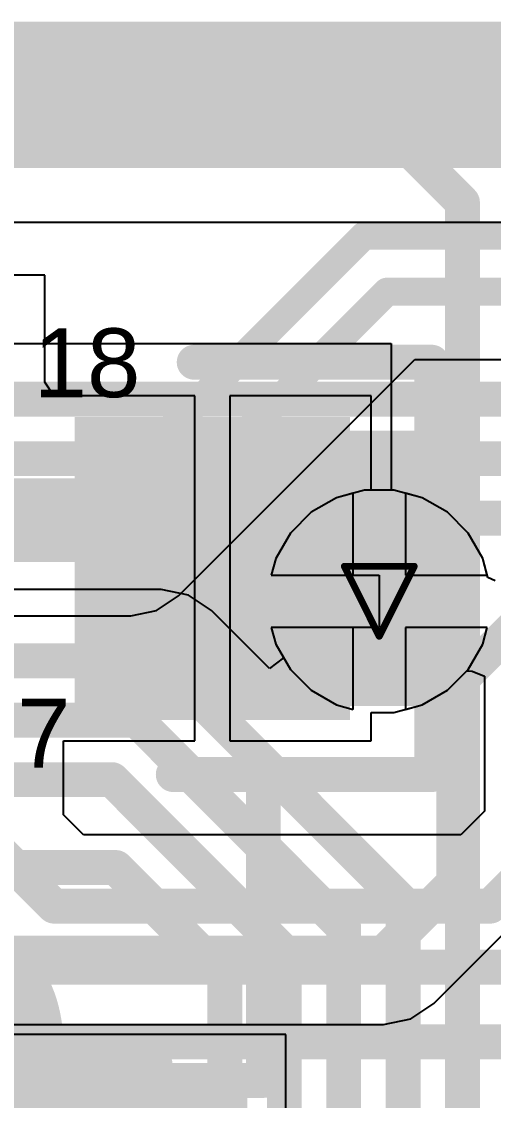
# Model space of a CAD drawing. Header units: inches. Extents: x -21 to 276, y -5 to 220.
# Drawn here: x 31.69 to 35.13, y 57.93 to 65.78 of the extents above; entities that cross this region are included whole.
import ezdxf

# ---------------------------------------------------------------- set-up
doc = ezdxf.new("R2010")
doc.units = ezdxf.units.IN
for name, color, linetype in [('Bottom Layer', 5, 'Continuous'), ('Bottom Overlay', 54, 'Continuous'), ('Bottom Paste', 16, 'Continuous'), ('Bottom Solder', 6, 'Continuous'), ('Drill Drawing', 1, 'Continuous'), ('Ground', 16, 'Continuous'), ('Power + Signal', 76, 'Continuous'), ('Top Layer', 1, 'Continuous'), ('Top Overlay', 2, 'Continuous'), ('Top Paste', 8, 'Continuous'), ('Top Solder', 216, 'Continuous'), ('Via Holes', 16, 'Continuous')]:
    doc.layers.add(name, color=color, linetype=linetype)
doc.styles.add('Arial', font='', dxfattribs={"height": 0.2})
doc.styles.add('Arial_Bold', font='', dxfattribs={"height": 0.2})
doc.styles.get('Arial').set_extended_font_data('Arial')
doc.styles.get('Arial_Bold').set_extended_font_data('Arial', bold=True)

# ---------------------------------------------------------------- blocks, each defined once
blk = doc.blocks.new('F0503_ZV_18_20T_R_26')
at = {"layer": 'Top Layer'}
blk.add_hatch(color=1, dxfattribs=at).paths.add_polyline_path([(6.95, -1), (5.15, -1), (5.15, 1), (6.95, 1)])
at = {"layer": 'Top Paste'}
blk.add_hatch(color=8, dxfattribs=at).paths.add_polyline_path([(6.95, -1), (5.15, -1), (5.15, 1), (6.95, 1)])
at = {"layer": 'Top Solder'}
blk.add_hatch(color=216, dxfattribs=at).paths.add_polyline_path([(7.0516, -1.1016), (5.0484, -1.1016), (5.0484, 1.1016), (7.0516, 1.1016)])
at = {"layer": 'Top Overlay'}
for points in [[(5.9182, 1.4986, 0.254, 0.254, 0), (7.6454, 1.4986, 0.254, 0.254, 0)], [(7.6454, -1.4986, 0.254, 0.254, 0), (7.6454, 1.4986, 0.254, 0.254, 0)], [(5.7658, -1.4986, 0.254, 0.254, 0), (7.6454, -1.4986, 0.254, 0.254, 0)]]:
    blk.add_lwpolyline(points, format="xyseb", dxfattribs=at)
for points in [[(5.8547, 1.4986, 0.127, 0.127, 1), (5.9817, 1.4986, 0.127, 0.127, 1)], [(7.5819, 1.4986, 0.127, 0.127, 1), (7.7089, 1.4986, 0.127, 0.127, 1)], [(7.5819, 1.4986, 0.127, 0.127, 1), (7.7089, 1.4986, 0.127, 0.127, 1)], [(5.7023, -1.4986, 0.127, 0.127, 1), (5.8293, -1.4986, 0.127, 0.127, 1)], [(7.5819, -1.4986, 0.127, 0.127, 1), (7.7089, -1.4986, 0.127, 0.127, 1)], [(7.5819, -1.4986, 0.127, 0.127, 1), (7.7089, -1.4986, 0.127, 0.127, 1)]]:
    blk.add_lwpolyline(points, format="xyseb", close=True, dxfattribs=at)
at = {"layer": 'Top Overlay', "style": 'Arial'}
for s, p in [('18', (4.7498, 1.2446)), ('17', (4.2418, -1.4478))]:
    blk.add_text(s, height=0.5, dxfattribs=at).set_placement(p)
blk = doc.blocks.new('TO263_3__B_64')
at = {"layer": 'Bottom Layer'}
blk.add_hatch(color=5, dxfattribs=at).paths.add_polyline_path([(-5.588, 0.381), (5.588, 0.381), (5.588, -9.525), (-5.588, -9.525)])
at = {"layer": 'Bottom Paste'}
blk.add_hatch(color=16, dxfattribs=at).paths.add_polyline_path([(-5.588, 0.381), (5.588, 0.381), (5.588, -9.525), (-5.588, -9.525)])
at = {"layer": 'Bottom Solder'}
blk.add_hatch(color=6, dxfattribs=at).paths.add_polyline_path([(-5.6896, 0.4826), (5.6896, 0.4826), (5.6896, -9.6266), (-5.6896, -9.6266)])
at = {"layer": 'Bottom Overlay'}
blk.add_lwpolyline([(5.1054, -9.7028, 0.127, 0.127, 0), (-5.08, -9.7028, 0.127, 0.127, 0)], format="xyseb", dxfattribs=at)
blk.add_lwpolyline([(-5.1117, -9.7028, 0.0635, 0.0635, 1), (-5.0483, -9.7028, 0.0635, 0.0635, 1)], format="xyseb", close=True, dxfattribs=at)

msp = doc.modelspace()

# ---------------------------------------------------------------- hatches: boundary and pattern name
at = {"layer": 'Bottom Layer'}
h = msp.add_hatch(color=5, dxfattribs=at)
edge = h.paths.add_edge_path()
edge.add_arc((34.2948, 61.5616), 0.3, 0, 360)
at = {"layer": 'Bottom Solder'}
h = msp.add_hatch(color=6, dxfattribs=at)
edge = h.paths.add_edge_path()
edge.add_arc((34.2948, 61.5616), 0.4016, 0, 360)
at = {"layer": 'Ground'}
h = msp.add_hatch(color=16, dxfattribs=at)
edge = h.paths.add_edge_path()
edge.add_arc((34.2948, 61.5616), 0.3, 0, 360)
at = {"layer": 'Power + Signal'}
h = msp.add_hatch(color=76, dxfattribs=at)
edge = h.paths.add_edge_path()
edge.add_arc((34.2948, 61.5616), 0.3, 0, 360)
at = {"layer": 'Top Layer'}
msp.add_hatch(color=1, dxfattribs=at).paths.add_polyline_path([(32.181, 60.8007), (34.6764, 60.8007), (34.6764, 62.8006), (32.181, 62.8006)])
h = msp.add_hatch(color=1, dxfattribs=at)
edge = h.paths.add_edge_path()
edge.add_arc((34.2948, 61.5616), 0.3, 0, 360)
at = {"layer": 'Top Solder'}
h = msp.add_hatch(color=216, dxfattribs=at)
edge = h.paths.add_edge_path()
edge.add_arc((34.2948, 61.5616), 0.4016, 0, 360)
at = {"layer": 'Via Holes'}
h = msp.add_hatch(color=7, dxfattribs=at)
edge = h.paths.add_edge_path()
edge.add_arc((34.2948, 61.5616), 0.15, 0, 360)

# ---------------------------------------------------------------- linework, layer by layer
at = {"layer": 'Bottom Layer'}
for p, q in [((32.835, 61.6002), (34.5547, 63.3199)), ((34.5547, 63.3199), (37.0268, 63.3199)), ((34.1043, 62.3471), (33.9829, 62.3145)), ((34.1043, 61.7521), (34.1043, 62.3471)), ((34.6067, 62.3145), (34.4853, 62.3471)), ((34.4853, 62.3471), (34.4853, 61.7521)), ((33.9829, 62.3145), (33.7987, 62.2082)), ((34.7909, 62.2082), (34.6067, 62.3145)), ((33.7987, 62.2082), (33.6482, 62.0577)), ((34.9414, 62.0577), (34.7909, 62.2082)), ((33.6482, 62.0577), (33.5419, 61.8735)), ((35.0477, 61.8735), (34.9414, 62.0577)), ((33.5419, 61.8735), (33.5093, 61.7521)), ((35.0803, 61.7521), (35.0477, 61.8735)), ((33.5093, 61.7521), (34.1043, 61.7521)), ((34.4853, 61.7521), (35.0803, 61.7521)), ((32.6753, 61.4935), (32.835, 61.6002)), ((32.487, 61.4561), (32.6753, 61.4935)), ((28.8417, 61.4561), (32.487, 61.4561)), ((34.1043, 61.3711), (33.5093, 61.3711)), ((33.5093, 61.3711), (33.5419, 61.2497)), ((34.1043, 60.7761), (34.1043, 61.3711)), ((35.0803, 61.3711), (34.4853, 61.3711)), ((34.4853, 61.3711), (34.4853, 60.7761)), ((35.0477, 61.2497), (35.0803, 61.3711)), ((33.5419, 61.2497), (33.6482, 61.0655)), ((34.9414, 61.0655), (35.0477, 61.2497)), ((33.6482, 61.0655), (33.7987, 60.915)), ((34.7909, 60.915), (34.9414, 61.0655)), ((33.7987, 60.915), (33.9829, 60.8087)), ((34.6067, 60.8087), (34.7909, 60.915)), ((33.9829, 60.8087), (34.1043, 60.7761)), ((34.4853, 60.7761), (34.6067, 60.8087)), ((33.6154, 58.4117), (23.3496, 58.4117)), ((33.6154, 49.4339), (33.6154, 58.4117))]:
    msp.add_line(p, q, dxfattribs=at)
for points in [[(21.9456, 65.2672, 1.016, 1.016, 0), (36.0199, 65.2672, 1.016, 1.016, 0)], [(32.3187, 62.3545, 0.2032, 0.2032, 0), (34.1826, 64.2184, 0.2032, 0.2032, 0)], [(34.1826, 64.2184, 0.2032, 0.2032, 0), (37.2988, 64.2184, 0.2032, 0.2032, 0)], [(32.487, 61.9481, 0.2032, 0.2032, 0), (34.3509, 63.812, 0.2032, 0.2032, 0)], [(34.3509, 63.812, 0.2032, 0.2032, 0), (37.3524, 63.812, 0.2032, 0.2032, 0)], [(28.4969, 62.3545, 0.2032, 0.2032, 0), (32.3187, 62.3545, 0.2032, 0.2032, 0)], [(28.4781, 61.9481, 0.2032, 0.2032, 0), (32.487, 61.9481, 0.2032, 0.2032, 0)]]:
    msp.add_lwpolyline(points, format="xyseb", dxfattribs=at)
for points in [[(34.1318, 64.2184, 0.1016, 0.1016, 1), (34.2334, 64.2184, 0.1016, 0.1016, 1)], [(34.1318, 64.2184, 0.1016, 0.1016, 1), (34.2334, 64.2184, 0.1016, 0.1016, 1)], [(34.3001, 63.812, 0.1016, 0.1016, 1), (34.4017, 63.812, 0.1016, 0.1016, 1)], [(34.3001, 63.812, 0.1016, 0.1016, 1), (34.4017, 63.812, 0.1016, 0.1016, 1)], [(32.2679, 62.3545, 0.1016, 0.1016, 1), (32.3695, 62.3545, 0.1016, 0.1016, 1)], [(32.2679, 62.3545, 0.1016, 0.1016, 1), (32.3695, 62.3545, 0.1016, 0.1016, 1)], [(32.4362, 61.9481, 0.1016, 0.1016, 1), (32.5378, 61.9481, 0.1016, 0.1016, 1)], [(32.4362, 61.9481, 0.1016, 0.1016, 1), (32.5378, 61.9481, 0.1016, 0.1016, 1)]]:
    msp.add_lwpolyline(points, format="xyseb", close=True, dxfattribs=at)
at = {"layer": 'Drill Drawing'}
for points in [[(34.0408, 61.8156, 0.0508, 0.0508, 0), (34.5488, 61.8156, 0.0508, 0.0508, 0)], [(34.0408, 61.8156, 0.0508, 0.0508, 0), (34.2948, 61.3076, 0.0508, 0.0508, 0)], [(34.2948, 61.3076, 0.0508, 0.0508, 0), (34.5488, 61.8156, 0.0508, 0.0508, 0)]]:
    msp.add_lwpolyline(points, format="xyseb", dxfattribs=at)
for points in [[(34.0281, 61.8156, 0.0254, 0.0254, 1), (34.0535, 61.8156, 0.0254, 0.0254, 1)], [(34.0281, 61.8156, 0.0254, 0.0254, 1), (34.0535, 61.8156, 0.0254, 0.0254, 1)], [(34.5361, 61.8156, 0.0254, 0.0254, 1), (34.5615, 61.8156, 0.0254, 0.0254, 1)], [(34.5361, 61.8156, 0.0254, 0.0254, 1), (34.5615, 61.8156, 0.0254, 0.0254, 1)], [(34.2821, 61.3076, 0.0254, 0.0254, 1), (34.3075, 61.3076, 0.0254, 0.0254, 1)], [(34.2821, 61.3076, 0.0254, 0.0254, 1), (34.3075, 61.3076, 0.0254, 0.0254, 1)]]:
    msp.add_lwpolyline(points, format="xyseb", close=True, dxfattribs=at)
at = {"layer": 'Ground'}
for p, q in [((34.6913, 58.638), (35.2032, 59.1499)), ((34.5232, 58.5257), (34.6913, 58.638)), ((34.325, 58.4862), (34.5232, 58.5257)), ((23.2664, 58.4862), (34.325, 58.4862))]:
    msp.add_line(p, q, dxfattribs=at)
for points in [[(23.244, 65.1256, 0.254, 0.254, 0), (50.2602, 65.1256, 0.254, 0.254, 0)], [(25.5763, 63.03, 0.254, 0.254, 0), (50.2849, 63.03, 0.254, 0.254, 0)], [(25.5632, 62.5982, 0.254, 0.254, 0), (50.6712, 62.5982, 0.254, 0.254, 0)], [(26.1602, 62.1664, 0.254, 0.254, 0), (50.6961, 62.1664, 0.254, 0.254, 0)], [(34.8369, 60.9377, 0.254, 0.254, 0), (35.277, 61.3778, 0.254, 0.254, 0)], [(34.8369, 59.5161, 0.254, 0.254, 0), (34.8369, 60.9377, 0.254, 0.254, 0)], [(34.325, 59.0042, 0.254, 0.254, 0), (34.8369, 59.5161, 0.254, 0.254, 0)], [(23.2664, 59.0042, 0.254, 0.254, 0), (34.325, 59.0042, 0.254, 0.254, 0)]]:
    msp.add_lwpolyline(points, format="xyseb", dxfattribs=at)
for points in [[(34.7734, 60.9377, 0.127, 0.127, 1), (34.9004, 60.9377, 0.127, 0.127, 1)], [(34.7734, 60.9377, 0.127, 0.127, 1), (34.9004, 60.9377, 0.127, 0.127, 1)], [(34.7734, 59.5161, 0.127, 0.127, 1), (34.9004, 59.5161, 0.127, 0.127, 1)], [(34.7734, 59.5161, 0.127, 0.127, 1), (34.9004, 59.5161, 0.127, 0.127, 1)], [(34.2615, 59.0042, 0.127, 0.127, 1), (34.3885, 59.0042, 0.127, 0.127, 1)], [(34.2615, 59.0042, 0.127, 0.127, 1), (34.3885, 59.0042, 0.127, 0.127, 1)]]:
    msp.add_lwpolyline(points, format="xyseb", close=True, dxfattribs=at)
at = {"layer": 'Power + Signal'}
for p, q in [((30.8501, 63.4362), (34.3816, 63.4362)), ((34.3816, 63.4362), (34.3816, 62.3696)), ((34.1884, 62.3696), (33.9829, 62.3145)), ((34.3816, 62.3696), (34.1884, 62.3696)), ((33.9829, 62.3145), (33.7987, 62.2082)), ((33.7987, 62.2082), (33.6482, 62.0577)), ((33.6482, 62.0577), (33.5419, 61.8735)), ((33.5419, 61.8735), (33.5093, 61.7521)), ((33.5093, 61.7521), (34.2948, 61.7521)), ((34.2948, 61.7521), (34.2948, 61.3711)), ((32.7091, 61.6466), (29.2518, 61.6466)), ((32.9073, 61.6072), (32.7091, 61.6466)), ((33.0753, 61.4949), (32.9073, 61.6072)), ((33.4973, 61.073), (33.0753, 61.4949)), ((34.2948, 61.3711), (33.5093, 61.3711)), ((33.5093, 61.3711), (33.5419, 61.2497)), ((33.5419, 61.2497), (33.5989, 61.1509)), ((33.5989, 61.1509), (33.4973, 61.073))]:
    msp.add_line(p, q, dxfattribs=at)
for points in [[(28.6505, 64.9732, 0.254, 0.254, 0), (34.3871, 64.9732, 0.254, 0.254, 0)], [(34.3871, 64.9732, 0.254, 0.254, 0), (34.8996, 64.4607, 0.254, 0.254, 0)], [(34.8996, 53.5474, 0.254, 0.254, 0), (34.8996, 64.4607, 0.254, 0.254, 0)], [(29.2518, 61.1287, 0.254, 0.254, 0), (32.7091, 61.1287, 0.254, 0.254, 0)], [(32.7091, 61.1287, 0.254, 0.254, 0), (34.4678, 59.3699, 0.254, 0.254, 0)], [(29.82, 60.6969, 0.254, 0.254, 0), (32.5302, 60.6969, 0.254, 0.254, 0)], [(32.5302, 60.6969, 0.254, 0.254, 0), (34.036, 59.1911, 0.254, 0.254, 0)], [(30.3882, 60.2651, 0.254, 0.254, 0), (32.3513, 60.2651, 0.254, 0.254, 0)], [(32.3513, 60.2651, 0.254, 0.254, 0), (33.6042, 59.0122, 0.254, 0.254, 0)], [(30.8128, 59.6261, 0.254, 0.254, 0), (32.3797, 59.6261, 0.254, 0.254, 0)], [(32.3797, 59.6261, 0.254, 0.254, 0), (33.1724, 58.8334, 0.254, 0.254, 0)], [(34.4678, 53.3686, 0.254, 0.254, 0), (34.4678, 59.3699, 0.254, 0.254, 0)], [(34.036, 53.1897, 0.254, 0.254, 0), (34.036, 59.1911, 0.254, 0.254, 0)], [(33.6042, 53.0109, 0.254, 0.254, 0), (33.6042, 59.0122, 0.254, 0.254, 0)], [(33.1724, 52.832, 0.254, 0.254, 0), (33.1724, 58.8334, 0.254, 0.254, 0)]]:
    msp.add_lwpolyline(points, format="xyseb", dxfattribs=at)
for points in [[(34.3236, 64.9732, 0.127, 0.127, 1), (34.4506, 64.9732, 0.127, 0.127, 1)], [(34.3236, 64.9732, 0.127, 0.127, 1), (34.4506, 64.9732, 0.127, 0.127, 1)], [(34.8361, 64.4607, 0.127, 0.127, 1), (34.9631, 64.4607, 0.127, 0.127, 1)], [(34.8361, 64.4607, 0.127, 0.127, 1), (34.9631, 64.4607, 0.127, 0.127, 1)], [(32.6456, 61.1287, 0.127, 0.127, 1), (32.7726, 61.1287, 0.127, 0.127, 1)], [(32.6456, 61.1287, 0.127, 0.127, 1), (32.7726, 61.1287, 0.127, 0.127, 1)], [(32.4667, 60.6969, 0.127, 0.127, 1), (32.5937, 60.6969, 0.127, 0.127, 1)], [(32.4667, 60.6969, 0.127, 0.127, 1), (32.5937, 60.6969, 0.127, 0.127, 1)], [(32.2878, 60.2651, 0.127, 0.127, 1), (32.4148, 60.2651, 0.127, 0.127, 1)], [(32.2878, 60.2651, 0.127, 0.127, 1), (32.4148, 60.2651, 0.127, 0.127, 1)], [(32.3162, 59.6261, 0.127, 0.127, 1), (32.4432, 59.6261, 0.127, 0.127, 1)], [(32.3162, 59.6261, 0.127, 0.127, 1), (32.4432, 59.6261, 0.127, 0.127, 1)], [(34.4043, 59.3699, 0.127, 0.127, 1), (34.5313, 59.3699, 0.127, 0.127, 1)], [(34.4043, 59.3699, 0.127, 0.127, 1), (34.5313, 59.3699, 0.127, 0.127, 1)], [(33.9725, 59.1911, 0.127, 0.127, 1), (34.0995, 59.1911, 0.127, 0.127, 1)], [(33.9725, 59.1911, 0.127, 0.127, 1), (34.0995, 59.1911, 0.127, 0.127, 1)], [(33.5407, 59.0122, 0.127, 0.127, 1), (33.6677, 59.0122, 0.127, 0.127, 1)], [(33.5407, 59.0122, 0.127, 0.127, 1), (33.6677, 59.0122, 0.127, 0.127, 1)], [(33.1089, 58.8334, 0.127, 0.127, 1), (33.2359, 58.8334, 0.127, 0.127, 1)], [(33.1089, 58.8334, 0.127, 0.127, 1), (33.2359, 58.8334, 0.127, 0.127, 1)]]:
    msp.add_lwpolyline(points, format="xyseb", close=True, dxfattribs=at)
at = {"layer": 'Top Layer'}
for p, q in [((30.9644, 64.3182), (35.9548, 64.3182)), ((31.862, 63.9316), (30.9832, 63.9316)), ((31.862, 63.1547), (31.862, 63.9316)), ((31.927, 63.0546), (31.862, 63.1547)), ((32.9539, 63.0546), (31.927, 63.0546)), ((32.9539, 61.8006), (32.9539, 63.0546)), ((34.235, 63.0546), (33.2079, 63.0546)), ((33.2079, 63.0546), (33.2079, 61.8006)), ((34.235, 62.3696), (34.235, 63.0546)), ((34.4012, 62.3696), (34.235, 62.3696)), ((34.6067, 62.3145), (34.4012, 62.3696)), ((34.7909, 62.2082), (34.6067, 62.3145)), ((34.9414, 62.0577), (34.7909, 62.2082)), ((35.0477, 61.8735), (34.9414, 62.0577)), ((35.0847, 61.7354), (35.0477, 61.8735)), ((32.9539, 60.5466), (32.9539, 61.8006)), ((33.2079, 61.8006), (33.2079, 60.5466)), ((35.138, 61.7109), (35.0847, 61.7354)), ((34.7909, 60.915), (34.9326, 61.0567)), ((34.9326, 61.0567), (34.9715, 61.0529)), ((34.9715, 61.0529), (35.0596, 61.0163)), ((35.0596, 61.0163), (35.0596, 60.0359)), ((34.6067, 60.8087), (34.7909, 60.915)), ((34.4012, 60.7536), (34.6067, 60.8087)), ((34.235, 60.5466), (34.235, 60.7536)), ((34.235, 60.7536), (34.4012, 60.7536)), ((31.9989, 60.0091), (31.9989, 60.5466)), ((31.9989, 60.5466), (32.9539, 60.5466)), ((33.2079, 60.5466), (34.235, 60.5466)), ((32.1442, 59.8638), (31.9989, 60.0091)), ((35.0596, 60.0359), (34.8876, 59.8638)), ((34.8876, 59.8638), (32.1442, 59.8638))]:
    msp.add_line(p, q, dxfattribs=at)
for points in [[(19.976, 65.5798, 0.381, 0.381, 0), (35.5738, 65.5798, 0.381, 0.381, 0)], [(20.1908, 64.9009, 0.381, 0.381, 0), (35.9548, 64.9009, 0.381, 0.381, 0)], [(33.081, 61.8006, 0.254, 0.254, 0), (33.32, 61.5616, 0.254, 0.254, 0)], [(33.32, 61.5616, 0.254, 0.254, 0), (34.2948, 61.5616, 0.254, 0.254, 0)], [(31.481, 59.7946, 0.254, 0.254, 0), (31.9297, 59.3459, 0.254, 0.254, 0)], [(35.1021, 59.3459, 0.254, 0.254, 0), (35.5776, 59.8213, 0.254, 0.254, 0)], [(31.9297, 59.3459, 0.254, 0.254, 0), (35.1021, 59.3459, 0.254, 0.254, 0)], [(23.9743, 58.9026, 0.254, 0.254, 0), (35.3506, 58.9026, 0.254, 0.254, 0)], [(23.1413, 58.36, 0.254, 0.254, 0), (42.3967, 58.36, 0.254, 0.254, 0)]]:
    msp.add_lwpolyline(points, format="xyseb", dxfattribs=at)
for points in [[(33.0175, 61.8006, 0.127, 0.127, 1), (33.1445, 61.8006, 0.127, 0.127, 1)], [(33.2565, 61.5616, 0.127, 0.127, 1), (33.3835, 61.5616, 0.127, 0.127, 1)], [(33.2565, 61.5616, 0.127, 0.127, 1), (33.3835, 61.5616, 0.127, 0.127, 1)], [(34.2313, 61.5616, 0.127, 0.127, 1), (34.3583, 61.5616, 0.127, 0.127, 1)], [(31.8662, 59.3459, 0.127, 0.127, 1), (31.9932, 59.3459, 0.127, 0.127, 1)], [(31.8662, 59.3459, 0.127, 0.127, 1), (31.9932, 59.3459, 0.127, 0.127, 1)], [(35.0386, 59.3459, 0.127, 0.127, 1), (35.1656, 59.3459, 0.127, 0.127, 1)], [(35.0386, 59.3459, 0.127, 0.127, 1), (35.1656, 59.3459, 0.127, 0.127, 1)]]:
    msp.add_lwpolyline(points, format="xyseb", close=True, dxfattribs=at)
at = {"layer": 'Top Overlay'}
for points in [[(33.4518, 58.079, 0.254, 0.254, 0), (33.4518, 60.302, 0.254, 0.254, 0)], [(29.781, 58.079, 0.254, 0.254, 0), (33.4518, 58.079, 0.254, 0.254, 0)]]:
    msp.add_lwpolyline(points, format="xyseb", dxfattribs=at)
for points in [[(33.3883, 60.302, 0.127, 0.127, 1), (33.5153, 60.302, 0.127, 0.127, 1)], [(33.3883, 58.079, 0.127, 0.127, 1), (33.5153, 58.079, 0.127, 0.127, 1)], [(33.3883, 58.079, 0.127, 0.127, 1), (33.5153, 58.079, 0.127, 0.127, 1)]]:
    msp.add_lwpolyline(points, format="xyseb", close=True, dxfattribs=at)

# ---------------------------------------------------------------- block references
msp.add_blockref('F0503_ZV_18_20T_R_26', (27.031, 61.8006))
at = {"rotation": 180}
msp.add_blockref('TO263_3__B_64', (27.6464, 48.5057), dxfattribs=at)

# ---------------------------------------------------------------- texts
at = {"layer": 'Top Overlay', "style": 'Arial_Bold'}
msp.add_text('OLED', height=2.032, dxfattribs=at).set_placement((24.2354, 57.2574))

doc.saveas('drawing.dxf')
